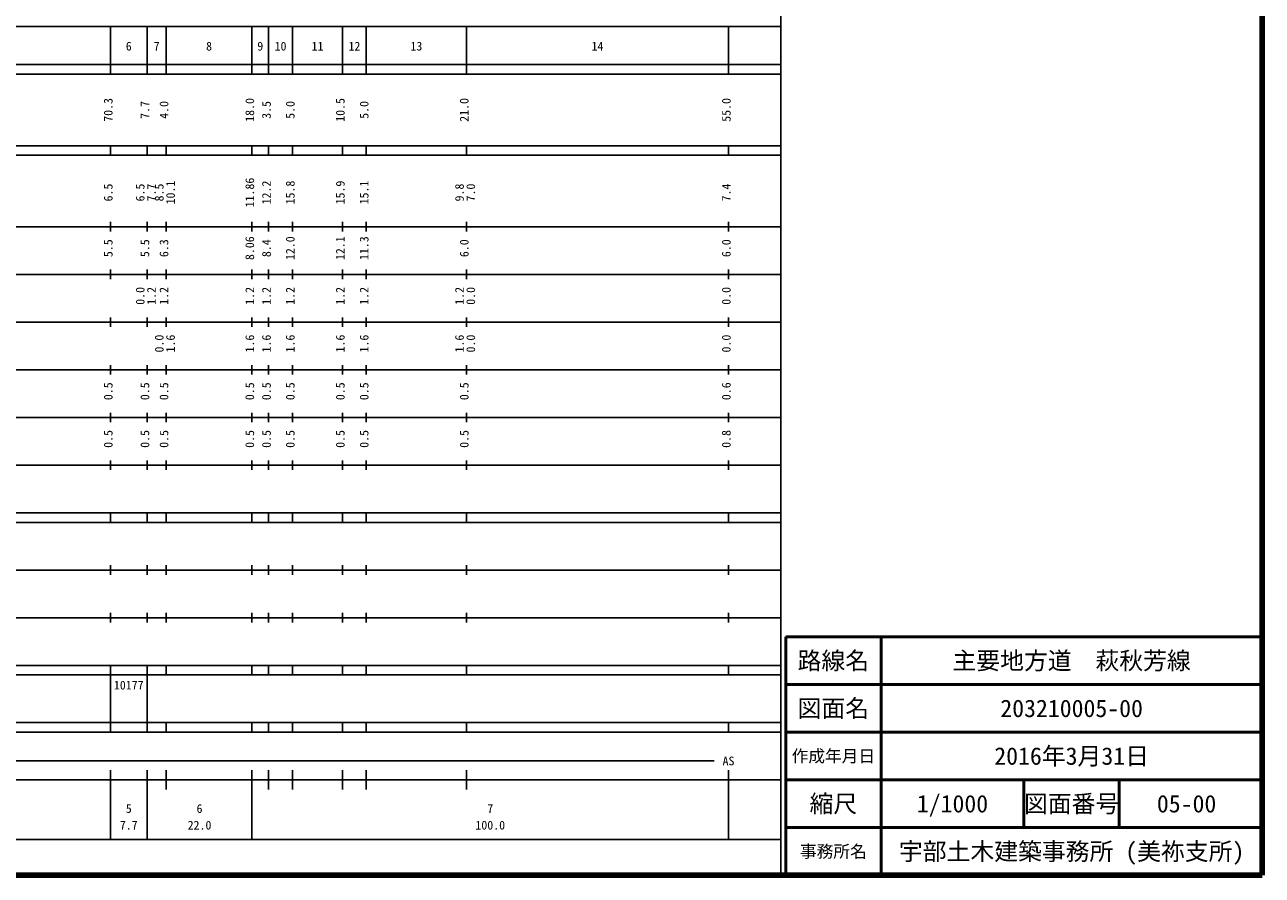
# Model space of a CAD drawing. Units: millimetres on the paper, enlarged 1000 times. Extents: x 40000 to 680000, y 20000 to 380000.
# Drawn here: x 420323 to 680000, y 20000 to 198357 of the extents above; entities that cross this region are included whole.
import ezdxf
from ezdxf.enums import TextEntityAlignment as Align

# ---------------------------------------------------------------- set-up
doc = ezdxf.new("R2010")
doc.units = ezdxf.units.MM
doc.header["$LTSCALE"] = 1000
for name, color, linetype, lineweight in [('M-TTL', 2, 'Continuous', 140), ('M-TTL-BAND', 7, 'Continuous', 25), ('M-TTL-FRAM', 2, 'Continuous', 50), ('M-TTL-LINE', 7, 'Continuous', 50), ('M-TTL-TXT', 7, 'Continuous', 13)]:
    doc.layers.add(name, color=color, linetype=linetype, lineweight=lineweight)
doc.styles.add('ＭＳ ゴシック', font='')
doc.styles.get('ＭＳ ゴシック').set_extended_font_data('MS Gothic')

msp = doc.modelspace()

# ---------------------------------------------------------------- linework, layer by layer
at = {"layer": 'M-TTL'}
for p, q in [((680000, 20000), (680000, 380000)), ((40000, 20000), (680000, 20000))]:
    msp.add_line(p, q, dxfattribs=at)
at = {"layer": 'M-TTL-BAND'}
for p, q in [((579000, 20000), (579000, 370000)), ((68000, 198000), (579000, 198000)), ((438300, 188000), (438300, 198000)), ((446000, 188000), (446000, 198000)), ((450000, 188000), (450000, 198000)), ((468000, 188000), (468000, 198000)), ((471500, 188000), (471500, 198000)), ((476500, 188000), (476500, 198000)), ((487000, 188000), (487000, 198000)), ((492000, 188000), (492000, 198000)), ((513000, 188000), (513000, 198000)), ((568000, 188000), (568000, 198000)), ((40000, 190000), (579000, 190000)), ((40000, 188000), (579000, 188000)), ((40000, 173000), (579000, 173000)), ((438300, 171000), (438300, 173000)), ((446000, 171000), (446000, 173000)), ((450000, 171000), (450000, 173000)), ((468000, 171000), (468000, 173000)), ((471500, 171000), (471500, 173000)), ((476500, 171000), (476500, 173000)), ((487000, 171000), (487000, 173000)), ((492000, 171000), (492000, 173000)), ((513000, 171000), (513000, 173000)), ((568000, 171000), (568000, 173000)), ((40000, 171000), (579000, 171000)), ((40000, 156000), (579000, 156000)), ((438300, 155000), (438300, 157000)), ((446000, 155000), (446000, 157000)), ((450000, 155000), (450000, 157000)), ((468000, 155000), (468000, 157000)), ((471500, 155000), (471500, 157000)), ((476500, 155000), (476500, 157000)), ((487000, 155000), (487000, 157000)), ((492000, 155000), (492000, 157000)), ((513000, 155000), (513000, 157000)), ((568000, 155000), (568000, 157000)), ((46000, 146000), (579000, 146000)), ((438300, 145000), (438300, 147000)), ((446000, 145000), (446000, 147000)), ((450000, 145000), (450000, 147000)), ((468000, 145000), (468000, 147000)), ((471500, 145000), (471500, 147000)), ((476500, 145000), (476500, 147000)), ((487000, 145000), (487000, 147000)), ((492000, 145000), (492000, 147000)), ((513000, 145000), (513000, 147000)), ((568000, 145000), (568000, 147000)), ((52000, 136000), (579000, 136000)), ((438300, 135000), (438300, 137000)), ((446000, 135000), (446000, 137000)), ((450000, 135000), (450000, 137000)), ((468000, 135000), (468000, 137000)), ((471500, 135000), (471500, 137000)), ((476500, 135000), (476500, 137000)), ((487000, 135000), (487000, 137000)), ((492000, 135000), (492000, 137000)), ((513000, 135000), (513000, 137000)), ((568000, 135000), (568000, 137000)), ((46000, 126000), (579000, 126000)), ((438300, 125000), (438300, 127000)), ((446000, 125000), (446000, 127000)), ((450000, 125000), (450000, 127000)), ((468000, 125000), (468000, 127000)), ((471500, 125000), (471500, 127000)), ((476500, 125000), (476500, 127000)), ((487000, 125000), (487000, 127000)), ((492000, 125000), (492000, 127000)), ((513000, 125000), (513000, 127000)), ((568000, 125000), (568000, 127000)), ((438300, 115000), (438300, 117000)), ((446000, 115000), (446000, 117000)), ((450000, 115000), (450000, 117000)), ((468000, 115000), (468000, 117000)), ((471500, 115000), (471500, 117000)), ((476500, 115000), (476500, 117000)), ((487000, 115000), (487000, 117000)), ((492000, 115000), (492000, 117000)), ((513000, 115000), (513000, 117000)), ((568000, 115000), (568000, 117000)), ((52000, 116000), (579000, 116000)), ((438300, 105000), (438300, 107000)), ((446000, 105000), (446000, 107000)), ((450000, 105000), (450000, 107000)), ((468000, 105000), (468000, 107000)), ((471500, 105000), (471500, 107000)), ((476500, 105000), (476500, 107000)), ((487000, 105000), (487000, 107000)), ((492000, 105000), (492000, 107000)), ((513000, 105000), (513000, 107000)), ((568000, 105000), (568000, 107000)), ((46000, 106000), (579000, 106000)), ((40000, 96000), (579000, 96000)), ((40000, 94000), (579000, 94000)), ((438300, 94000), (438300, 96000)), ((446000, 94000), (446000, 96000)), ((450000, 94000), (450000, 96000)), ((468000, 94000), (468000, 96000)), ((471500, 94000), (471500, 96000)), ((476500, 94000), (476500, 96000)), ((487000, 94000), (487000, 96000)), ((492000, 94000), (492000, 96000)), ((513000, 94000), (513000, 96000)), ((568000, 94000), (568000, 96000)), ((49000, 84000), (579000, 84000)), ((438300, 83000), (438300, 85000)), ((446000, 83000), (446000, 85000)), ((450000, 83000), (450000, 85000)), ((468000, 83000), (468000, 85000)), ((471500, 83000), (471500, 85000)), ((476500, 83000), (476500, 85000)), ((487000, 83000), (487000, 85000)), ((492000, 83000), (492000, 85000)), ((513000, 83000), (513000, 85000)), ((568000, 83000), (568000, 85000)), ((40000, 74000), (579000, 74000)), ((438300, 73000), (438300, 75000)), ((446000, 73000), (446000, 75000)), ((450000, 73000), (450000, 75000)), ((468000, 73000), (468000, 75000)), ((471500, 73000), (471500, 75000)), ((476500, 73000), (476500, 75000)), ((487000, 73000), (487000, 75000)), ((492000, 73000), (492000, 75000)), ((513000, 73000), (513000, 75000)), ((568000, 73000), (568000, 75000)), ((40000, 64000), (579000, 64000)), ((438300, 62000), (438300, 64000)), ((446000, 62000), (446000, 64000)), ((450000, 62000), (450000, 64000)), ((468000, 62000), (468000, 64000)), ((471500, 62000), (471500, 64000)), ((476500, 62000), (476500, 64000)), ((487000, 62000), (487000, 64000)), ((492000, 62000), (492000, 64000)), ((513000, 62000), (513000, 64000)), ((568000, 62000), (568000, 64000)), ((40000, 62000), (579000, 62000)), ((438300, 52000), (438300, 62000)), ((446000, 52000), (446000, 62000)), ((40000, 52000), (579000, 52000)), ((438300, 50000), (438300, 52000)), ((446000, 50000), (446000, 52000)), ((450000, 50000), (450000, 52000)), ((468000, 50000), (468000, 52000)), ((471500, 50000), (471500, 52000)), ((476500, 50000), (476500, 52000)), ((487000, 50000), (487000, 52000)), ((492000, 50000), (492000, 52000)), ((513000, 50000), (513000, 52000)), ((568000, 50000), (568000, 52000)), ((40000, 50000), (579000, 50000)), ((71000, 44000), (565000, 44000)), ((438300, 27500), (438300, 42000)), ((446000, 27500), (446000, 42000)), ((450000, 38000), (450000, 42000)), ((468000, 27500), (468000, 42000)), ((471500, 38000), (471500, 42000)), ((476500, 38000), (476500, 42000)), ((487000, 38000), (487000, 42000)), ((492000, 38000), (492000, 42000)), ((513000, 38000), (513000, 42000)), ((568000, 27500), (568000, 42000)), ((40000, 40000), (579000, 40000)), ((68000, 27500), (579000, 27500))]:
    msp.add_line(p, q, dxfattribs=at)
at = {"layer": 'M-TTL-FRAM'}
for p, q in [((680000, 70000), (580000, 70000)), ((580000, 70000), (580000, 20000))]:
    msp.add_line(p, q, dxfattribs=at)
at = {"layer": 'M-TTL-LINE'}
for p, q in [((600000, 70000), (600000, 20000)), ((680000, 60000), (580000, 60000)), ((680000, 50000), (580000, 50000)), ((680000, 40000), (580000, 40000)), ((630000, 40000), (630000, 30000)), ((650000, 40000), (650000, 30000)), ((680000, 30000), (580000, 30000))]:
    msp.add_line(p, q, dxfattribs=at)

# ---------------------------------------------------------------- texts
at = {"layer": 'M-TTL-BAND', "style": 'ＭＳ ゴシック'}
for s, p in [('6', (442150, 192405)), ('8', (459000, 192405)), ('9', (469750, 192405)), ('10', (474000, 192405)), ('12', (489500, 192405)), ('13', (502500, 192405)), ('7', (448000, 192405)), ('11', (481750, 192405)), ('14', (540500, 192405)), ('AS', (568000, 42500)), ('5', (442150, 32523)), ('6', (457000, 32523)), ('7', (518000, 32523)), ('7.7', (442150, 29033)), ('22.0', (457000, 29033)), ('100.0', (518000, 29033))]:
    msp.add_text(s, height=1833, dxfattribs=at).set_placement(p, align=Align.BOTTOM_CENTER)
for s, p in [('70.3', (439300, 180500)), ('7.7', (447000, 180500)), ('4.0', (451000, 180500)), ('18.0', (469000, 180500)), ('3.5', (472500, 180500)), ('5.0', (477500, 180500)), ('10.5', (488000, 180500)), ('5.0', (493000, 180500)), ('21.0', (514000, 180500)), ('55.0', (569000, 180500)), ('6.5', (439300, 163174)), ('6.5', (446000, 163174)), ('7.7', (448370, 163174)), ('8.5', (450000, 163174)), ('10.1', (452370, 163174)), ('11.86', (469000, 163174)), ('12.2', (472500, 163174)), ('15.8', (477500, 163174)), ('15.9', (488000, 163174)), ('15.1', (493000, 163174)), ('9.8', (513000, 163174)), ('7.0', (515370, 163174)), ('7.4', (569000, 163174)), ('5.5', (439300, 151500)), ('5.5', (447000, 151500)), ('6.3', (451000, 151500)), ('8.06', (469000, 151500)), ('8.4', (472500, 151500)), ('12.0', (477500, 151500)), ('12.1', (488000, 151500)), ('11.3', (493000, 151500)), ('6.0', (514000, 151500)), ('6.0', (569000, 151500)), ('0.0', (446000, 141500)), ('1.2', (448370, 141500)), ('1.2', (451000, 141500)), ('1.2', (469000, 141500)), ('1.2', (472500, 141500)), ('1.2', (477500, 141500)), ('1.2', (488000, 141500)), ('1.2', (493000, 141500)), ('1.2', (513000, 141500)), ('0.0', (515370, 141500)), ('0.0', (569000, 141500)), ('0.0', (450000, 131500)), ('1.6', (452370, 131500)), ('1.6', (469000, 131500)), ('1.6', (472500, 131500)), ('1.6', (477500, 131500)), ('1.6', (488000, 131500)), ('1.6', (493000, 131500)), ('1.6', (513000, 131500)), ('0.0', (515370, 131500)), ('0.0', (569000, 131500)), ('0.5', (439300, 121500)), ('0.5', (447000, 121500)), ('0.5', (451000, 121500)), ('0.5', (469000, 121500)), ('0.5', (472500, 121500)), ('0.5', (477500, 121500)), ('0.5', (488000, 121500)), ('0.5', (493000, 121500)), ('0.5', (514000, 121500)), ('0.6', (569000, 121500)), ('0.5', (439300, 111500)), ('0.5', (447000, 111500)), ('0.5', (451000, 111500)), ('0.5', (469000, 111500)), ('0.5', (472500, 111500)), ('0.5', (477500, 111500)), ('0.5', (488000, 111500)), ('0.5', (493000, 111500)), ('0.5', (514000, 111500)), ('0.8', (569000, 111500))]:
    msp.add_text(s, height=1833, rotation=90, dxfattribs=at).set_placement(p, align=Align.BOTTOM_CENTER)
msp.add_text('10177', height=1833, dxfattribs=at).set_placement((439025, 58405), align=Align.BOTTOM_LEFT)
at = {"layer": 'M-TTL-TXT', "style": 'ＭＳ ゴシック'}
for s, height, p in [('路線名', 3666, (590000, 65000)), ('路線名', 3666, (590000, 65000)), ('主要地方道\u3000萩秋芳線', 3666, (640000, 65000)), ('図面名', 3666, (590000, 55000)), ('図面名', 3666, (590000, 55000)), ('203210005-00', 3666, (640000, 55000)), ('2016年3月31日', 3666, (640000, 45000)), ('作成年月日', 2566, (590000, 45000)), ('作成年月日', 2566, (590000, 45000)), ('縮尺', 3666, (590000, 35000)), ('縮尺', 3666, (590000, 35000)), ('1/1000', 3666, (615000, 35000)), ('図面番号', 3666, (640000, 35000)), ('図面番号', 3666, (640000, 35000)), ('05-00', 3666, (664125, 35000)), ('事務所名', 2566, (590000, 25000)), ('事務所名', 2566, (590000, 25000)), ('宇部土木建築事務所 (美祢支所)', 3666, (640000, 25000))]:
    msp.add_text(s, height=height, dxfattribs=at).set_placement(p, align=Align.MIDDLE_CENTER)

doc.saveas('drawing.dxf')
